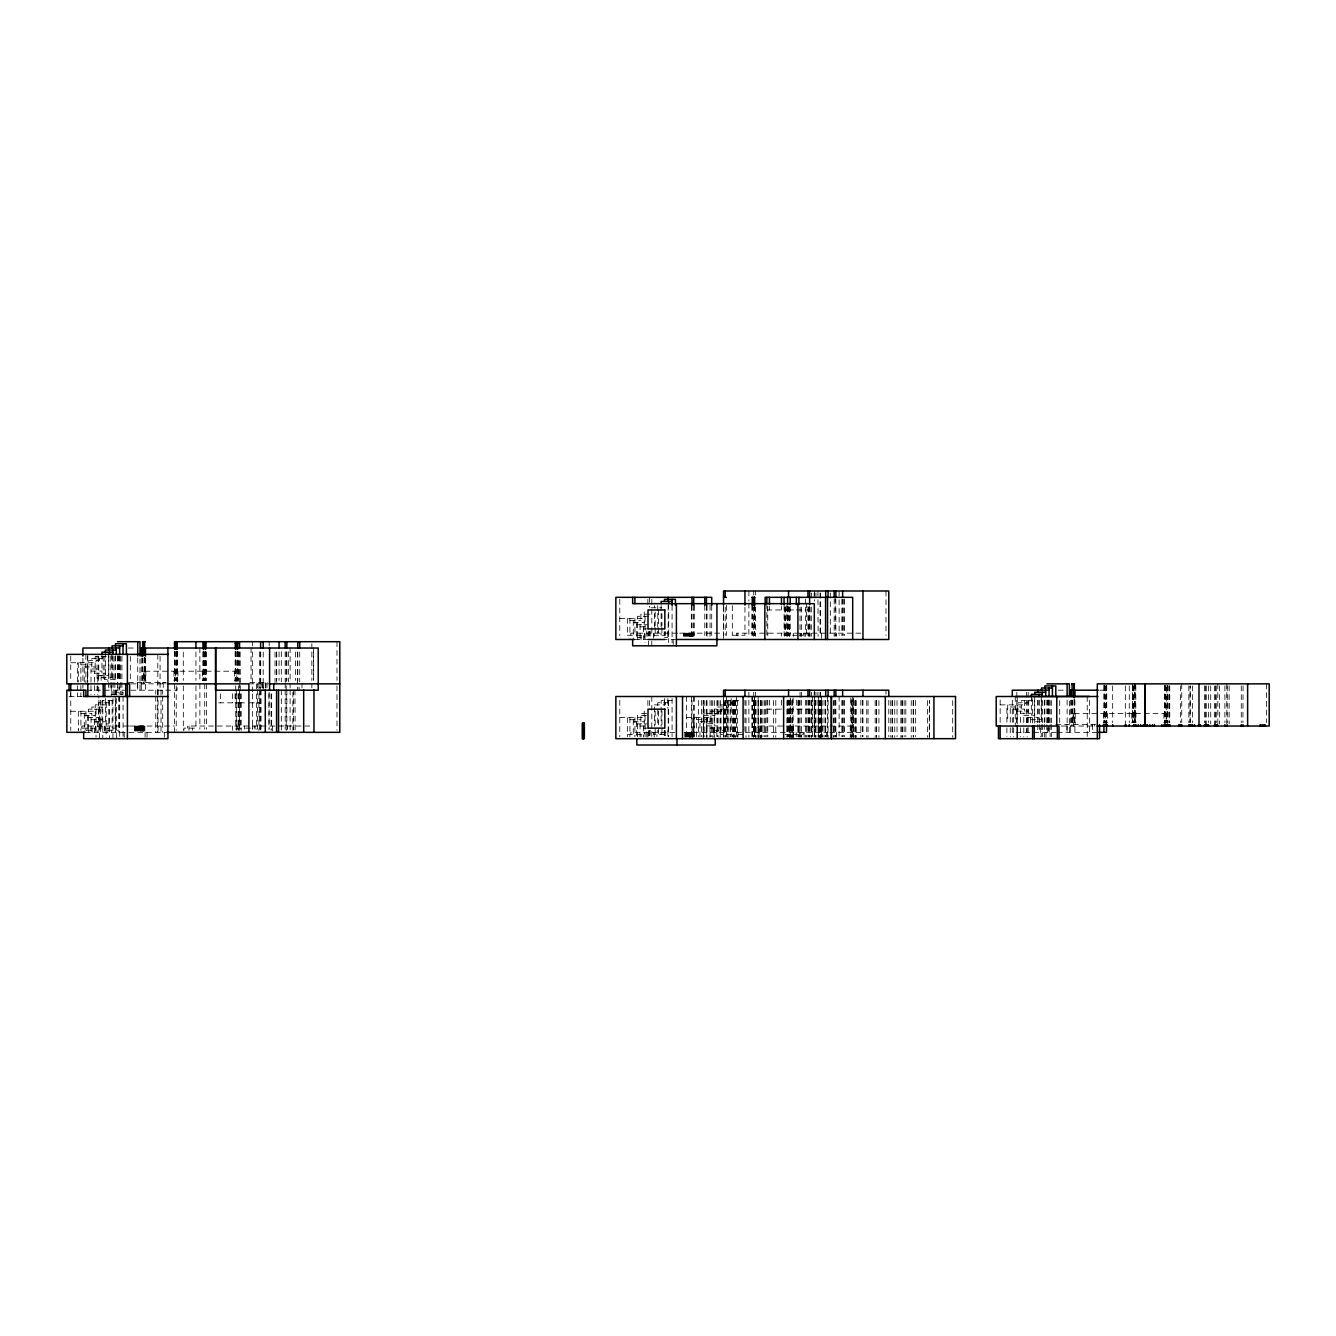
<?xml version="1.0" encoding="UTF-8"?>
<svg xmlns="http://www.w3.org/2000/svg" width="1336" height="1336" viewBox="0 0 1336 1336"><rect width="100%" height="100%" fill="white"/><g stroke="black" fill="none" stroke-linecap="round" stroke-linejoin="round"><path stroke-width="0.75" stroke-dasharray="5 3.75" d="M70.741 696.507L70.741 692.9M77.488 681.945L77.488 662.723M80.861 681.961L80.861 662.723M84.252 681.978L84.252 664.827M87.625 681.995L87.625 668.969L98.58 668.969M90.998 682.045L90.998 668.969M94.388 682.078L94.388 671.073M97.762 682.178L97.762 673.177M139.979 690.194L139.979 657.997M696.59 736.771L696.59 717.532M699.964 736.804L699.964 719.653M703.337 736.821L703.337 723.778L714.292 723.778M710.101 736.904L710.101 728.003L721.039 728.003M1006.893 722.191L1006.893 704.89M1010.267 722.225L1010.267 704.89M1013.64 722.275L1013.64 706.995M1020.403 722.375L1020.403 711.136M1023.777 722.475L1023.777 713.24M1027.15 722.659L1027.15 715.345M1069.384 732.345L1069.384 700.164M650.983 607.78L661.938 607.78M766.847 609.967L787.605 609.967M788.524 609.967L794.352 609.967M796.289 609.967L809.616 609.967M649.914 614.193L640.862 614.193L640.862 622.626M648.428 616.297L637.489 616.297L637.489 639.493M619.787 618.401L645.054 618.401M629.907 620.505L640.862 620.505M633.297 622.626L644.236 622.626M636.671 624.73L647.609 624.73M640.044 626.835L647.609 626.835M643.418 628.939L650.983 628.939M677.719 633.164L630.826 633.164L630.826 639.493M679.673 633.164L723.544 633.164M860.852 633.164L736.537 633.164L736.537 635.268M627.452 635.268L644.503 635.268M653.554 635.268L664.493 635.268L664.493 631.293M732.946 635.268L744.954 635.268L744.954 607.062M797.709 635.268L785.067 635.268L785.067 633.164M799.529 635.268L803.186 635.268L803.186 633.164M637.222 637.372L641.13 637.372M664.493 637.372L667.883 637.372M634.917 639.493L647.843 639.493M662.272 639.493L675.532 639.493M128.223 648.027L135.07 648.027M106.145 656.394L95.19 656.394L95.19 668.969M70.741 662.723L96.008 662.723L96.008 660.619M80.861 664.827L91.817 664.827M84.252 666.948L95.19 666.948M90.998 671.073L101.953 671.073M94.388 673.177L105.327 673.177M97.762 675.431L108.7 675.431M101.135 677.536L112.09 677.536M115.464 679.64L104.509 679.64L104.509 677.536M128.39 682.462L166.215 682.462M249.715 682.462L267.25 682.462M130.978 683.865L166.015 683.865M248.897 683.865L271.041 683.865M86.84 690.194L124.549 690.194M130.911 690.194L177.103 690.194L177.103 687.021M1058.246 690.194L1065.861 690.194M1099.762 690.194L1106.509 690.194M112.124 694.319L123.062 694.319L123.062 692.215L115.497 692.215L115.497 694.319M69.055 696.507L82.131 696.507M112.942 700.649L101.987 700.649L101.987 721.807M672.075 700.649L661.12 700.649L661.12 726.433M738.741 700.665L727.803 700.665L727.803 734.466M109.552 702.753L98.613 702.753L98.613 719.703M218.753 702.836L238.61 702.836M239.528 702.836L247.344 702.836M249.231 702.836L260.62 702.836M668.685 702.753L657.746 702.753L657.746 726.333M735.368 702.786L724.413 702.786L724.413 732.345M106.179 704.857L95.24 704.857L95.24 717.599M654.373 704.857L665.311 704.857L665.311 702.753M1000.146 704.89L1025.413 704.89L1025.413 702.786M102.805 707.061L91.85 707.061L91.85 715.495M717.666 706.995L728.604 706.995L728.604 704.89M1010.267 706.995L1021.222 706.995M99.432 709.165L88.477 709.165L88.477 732.345M725.231 709.099L714.292 709.099L714.292 725.882M766.847 709.165L781.894 709.165M788.524 709.165L809.616 709.165M1013.64 709.099L1024.595 709.099M1017.03 711.136L1027.968 711.136M70.775 711.27L96.042 711.27M80.912 713.374L91.85 713.374M646.54 713.374L640.862 713.374L640.862 721.807M1020.403 713.24L1031.342 713.24M1023.777 715.345L1034.732 715.345M84.285 715.495L95.24 715.495M646.54 715.495L637.489 715.495L637.489 736.787M87.658 717.599L98.613 717.599M619.787 717.599L645.054 717.599M686.453 717.532L711.721 717.532M1027.15 717.599L1038.105 717.599M91.048 719.703L101.987 719.703M629.907 719.703L640.862 719.703M696.59 719.653L707.529 719.653M1030.54 719.703L1041.479 719.703M94.422 721.807L105.36 721.807M633.297 721.807L644.236 721.807M699.964 721.757L710.902 721.757M97.795 723.912L108.75 723.912M636.671 723.912L647.609 723.912M1055.807 724.63L1096.405 724.63M706.711 725.882L717.666 725.882M128.724 726.032L81.83 726.032L81.83 732.345M129.542 726.032L174.532 726.032M309.818 726.032L187.541 726.032L187.541 728.137M640.044 726.032L647.609 726.032M852.518 726.032L759.232 726.032L759.232 737.272M1061.185 726.032L1096.405 726.032M95.507 728.137L78.457 728.137L78.457 730.241M104.559 728.137L115.497 728.137M250.533 728.137L236.054 728.137L236.054 726.032M643.418 728.137L650.983 728.137M86.272 730.241L92.117 730.241M107.932 730.241L118.871 730.241M713.474 730.241L724.413 730.241M85.22 732.345L166.248 732.345M674.83 732.345L630.826 732.345L630.826 734.466M684.45 732.345L727.803 732.345M736.537 732.345L828.086 732.345M829.89 732.345L860.852 732.345M1056.175 732.345L1012.287 732.345L1012.287 724.329M1057.21 732.345L1097.875 732.345M627.452 734.466L644.503 734.466L644.503 732.345M664.493 734.466L653.554 734.466L653.554 732.345M731.176 734.466L720.221 734.466L720.221 732.345M743.267 734.466L732.946 734.466L732.946 736.57M785.067 734.466L803.186 734.466L803.186 732.345M1266.394 683.865L1266.394 722.592M1243.064 685.902L1242.931 722.592M1241.261 685.902L1241.261 722.592M1229.12 685.869L1229.12 724.012M1227.183 685.902L1227.183 722.592M1226.832 683.865L1226.832 724.012M1224.895 685.902L1224.895 722.592M1219.517 685.869L1219.517 724.012M1217.831 683.865L1217.831 724.012M1216.244 685.902L1216.244 722.592M1215.576 685.869L1215.576 724.012M1214.574 685.902L1214.574 724.63M1210.717 685.869L1210.717 724.012M1208.462 685.902L1208.462 722.592M1206.124 685.902L1206.124 724.63M1205.773 685.902L1205.773 724.63M1204.437 685.902L1204.437 722.592M1192.614 685.902L1192.614 722.592M1188.84 685.902L1188.84 722.592M1181.742 683.865L1181.742 722.592M1180.439 685.902L1180.439 722.592M1169.752 685.902L1169.752 722.592M1169.518 685.902L1169.518 722.592M1168.95 685.902L1168.95 722.592M1167.814 685.902L1167.814 722.592M1167.313 685.318L1167.313 723.995M1167.029 685.318L1167.029 722.559M1166.745 687.389L1166.745 722.559M1166.194 722.743L1166.194 713.374L1072.925 713.374L1072.925 726.032M1165.677 685.869L1165.677 724.012M1165.075 685.318L1165.075 722.743M1164.792 685.318L1164.792 722.743M1164.508 685.318L1164.508 723.995M1163.94 713.374L1163.94 722.743M1135.8 685.902L1135.8 722.592M1135.734 713.374L1135.734 722.743M1135.166 683.865L1135.149 722.592M1134.882 683.865L1134.882 722.743M1134.598 683.865L1134.598 722.592M1134.114 685.902L1134.114 722.592M1134.047 713.374L1134.047 722.743M1133.563 685.902L1133.563 722.592M1132.928 685.836L1132.928 722.743M1132.644 683.865L1132.644 722.592M1132.36 685.902L1132.36 722.592M1131.792 713.374L1131.792 722.743M1129.271 685.902L1129.271 722.592M1125.33 685.902L1125.33 724.63M1112.688 685.902L1112.688 722.592M1107.327 713.374L1107.327 722.743M1106.742 685.268L1106.742 723.995M1106.475 685.268L1106.509 724.029M1106.191 685.268L1106.191 722.743M1105.607 685.902L1105.607 724.63M1105.072 713.374L1105.072 722.743M1104.505 685.268L1104.505 722.559M1104.221 685.268L1104.221 722.743M1103.953 685.268L1103.953 723.995M1103.386 713.374L1103.386 722.743M1094.334 724.63L1094.334 726.032M1092.648 724.63L1092.648 732.345M1092.08 724.63L1092.08 726.032M1089.458 700.481L1089.458 732.345M1087.22 696.457L1087.22 738.674M1075.179 713.374L1075.179 724.63M1074.879 700.314L1074.879 732.345M1074.595 700.164L1074.595 724.63M1074.328 699.613L1074.328 724.63M1074.044 699.613L1074.044 724.63M1073.493 713.374L1073.493 726.032M1072.357 700.164L1072.357 724.63M1072.073 700.164L1072.073 724.63M1071.806 700.164L1071.806 724.63M1071.238 724.63L1071.238 726.032M1070.67 700.314L1070.67 732.345M1067.13 700.164L1067.13 732.345M1067.03 724.63L1066.746 732.345M1059.698 700.532L1059.698 722.609M1051.332 700.481L1051.332 722.592M1051.332 724.596L1051.332 736.67M1050.096 700.481L1050.096 722.592M1050.096 724.596L1050.096 736.67M1049.144 700.164L1049.144 722.592M1049.144 727.602L1049.144 732.345M1048.56 700.314L1048.56 722.592M1048.56 726.032L1048.56 732.345M1048.242 699.914L1048.242 723.912M1047.29 700.164L1047.29 724.63M1047.29 727.602L1047.29 732.345M1046.89 700.164L1046.89 722.592M1046.873 724.63L1046.89 732.345M1045.954 732.345L1045.954 738.674M1044.869 699.947L1044.869 721.807L1033.914 721.807L1033.914 719.703M1044.284 700.498L1044.284 722.392M1044.284 724.396L1044.284 737.088M1042.548 700.481L1042.548 722.592M1042.548 724.596L1042.548 736.67M1041.479 699.997L1041.479 721.807M1041.245 696.457L1041.245 722.592M1041.245 724.596L1041.245 736.67M1040.677 727.836L1040.677 736.871M1039.558 700.314L1039.558 722.592M1039.558 724.63L1039.558 732.345M1038.105 700.047L1038.105 719.703M1037.805 700.314L1037.805 722.592M1037.805 724.63L1037.805 732.345M1034.732 696.256L1034.732 717.599M1034.298 700.448L1034.281 724.062M1032.611 700.448L1032.611 724.062M1032.16 698.561L1032.16 700.665L1021.222 700.665L1021.222 709.099M1031.342 696.457L1031.342 715.345M1030.54 717.599L1030.54 726.032M1028.787 700.665L1028.787 702.786L1017.832 702.786L1017.832 706.995M1028.152 692.215L1028.152 698.294M1028.152 700.314L1028.152 722.592M1028.152 727.602L1028.152 732.345M1027.968 700.365L1027.968 713.24M1027.735 717.599L1027.735 722.659M1027.15 727.836L1027.15 736.871M1026.466 692.215L1026.466 698.294M1026.466 700.314L1026.466 722.592M1026.466 728.487L1026.466 732.345M1024.595 700.665L1024.595 711.136M1023.777 727.836L1023.777 736.871M1020.403 727.836L1020.403 736.871M1017.214 696.507L1017.214 724.062M1017.03 709.099L1017.03 722.308M1016.813 692.215L1016.813 698.294M1016.813 700.314L1016.813 724.63M1015.277 696.507L1015.277 726.032M1013.64 727.836L1013.64 736.871M1012.287 700.231L1012.287 722.308M1010.267 727.836L1010.267 736.871M1007.711 704.89L1007.711 722.191M1006.893 727.836L1006.893 736.871M1000.146 699.864L1000.146 724.062M952.702 700.582L952.702 737.272M927.568 700.582L927.568 737.272M915.427 700.532L915.427 736.67M913.49 700.582L913.49 737.272M913.139 700.532L913.139 736.67M911.219 700.582L911.219 737.272M905.825 700.532L905.825 736.67M904.138 700.532L904.138 736.67M902.568 700.582L902.568 737.272M901.9 700.532L901.883 737.272M900.882 700.582L900.882 737.272M897.024 700.532L897.024 736.67M894.769 700.582L894.769 737.272M892.431 700.582L892.431 737.272M892.097 700.582L892.097 737.272M890.745 700.582L890.745 737.272M888.791 700.298L888.791 736.654M885.985 590.996L885.985 635.452M885.985 690.194L885.985 694.236M878.921 700.582L878.921 737.272M876.449 700.582L876.449 737.272M876.332 700.582L876.332 737.272M875.163 700.582L875.163 737.272M868.049 700.582L868.049 737.272M866.763 700.582L866.763 737.272M862.956 700.298L862.956 736.654M862.588 700.298L862.538 736.654M860.852 700.231L860.852 737.088M856.059 700.582L856.059 737.272M855.842 700.582L855.842 737.272M855.257 700.582L855.257 737.272M854.121 700.582L854.121 737.272M853.62 697.976L853.62 736.637M853.353 700.047L853.353 737.272M853.069 700.047L853.069 737.272M852.685 696.507L852.518 737.272M852.001 700.532L851.934 737.272M851.383 699.98L851.383 737.272M851.099 699.98L851.099 737.272M850.832 697.976L850.999 736.67M850.264 726.032L850.264 737.272M844.152 599.33L844.152 635.468M844.152 700.532L844.152 736.67M843.951 599.079L843.951 635.452M843.951 700.298L843.951 736.654M842.649 599.079L842.649 635.452M842.649 700.298L842.649 736.654M841.864 599.33L841.864 635.468M841.864 700.532L841.864 736.67M839.125 590.996L839.125 635.452M839.125 696.256L839.125 736.654M836.47 633.164L836.47 636.32M836.47 732.345L836.47 737.088M835.852 599.079L835.852 635.452M835.852 700.298L835.852 736.654M835.184 597.326L835.184 636.32M835.184 700.298L835.184 737.088M834.165 599.029L834.165 636.32M834.165 700.231L834.165 737.088M833.547 700.582L833.547 737.272M830.307 593.017L830.307 635.452M828.069 700.231L828.069 738.674M827.535 696.507L827.619 737.088M826.383 732.345L826.383 737.088M825.715 700.298L825.715 736.654M825.581 700.532L825.581 736.67M824.045 700.231L824.045 737.088M822.108 700.582L822.108 737.272L822.041 726.032M821.456 633.164L821.456 639.493M821.473 696.507L821.473 737.272M821.206 700.448L821.206 737.272M820.922 700.582L820.922 737.272M820.638 593L820.638 636.32M820.638 692.198L820.638 698.227M820.638 700.231L820.421 737.272L820.371 726.032M820.037 593L820.037 636.32M820.037 692.198L819.87 737.272M819.235 700.448L819.235 737.272M818.951 700.582L818.951 737.272M818.684 696.507L818.684 737.272M817.933 590.996L818.116 636.32M817.933 692.198L817.933 698.227M817.933 700.231L818.116 737.272M815.945 593L815.945 601.033M815.945 692.198L815.945 698.227M815.945 700.231L815.945 737.088M815.578 700.582L815.578 737.272M814.643 590.996L814.626 601.1M814.643 690.194L814.643 694.236M814.643 696.256L814.626 737.088L814.309 700.532M814.158 593L814.158 601.033M814.158 692.198L814.158 698.227M814.158 700.231L814.158 737.088M812.555 696.507L812.555 736.67M811.87 700.532L811.87 736.67M811.637 593L811.637 601.033M811.637 692.198L811.637 698.227M811.637 700.231L811.637 737.272M811.286 607.062L811.286 636.32M811.286 700.231L811.286 737.088M810.017 607.062L810.017 636.32M810.017 700.231L810.017 737.088M809.616 606.36L809.666 636.32M809.616 700.131L809.666 737.088M808.447 607.062L808.447 636.32M808.447 700.231L808.447 737.088M807.946 606.36L807.946 635.552M807.946 700.131L807.946 736.704M806.393 603.054L806.393 636.32M806.393 700.231L806.393 737.088M805.424 599.029L805.424 605.058M805.424 607.062L805.424 636.32M805.424 700.231L805.424 737.088M804.122 633.164L804.122 636.32M804.122 732.345L804.122 737.088M801.35 607.062L801.35 636.32M801.35 692.198L801.35 698.227M801.35 700.231L801.35 737.088M800.882 633.164L800.882 636.32M800.882 732.345L800.882 737.088M800.047 607.062L800.047 636.32M800.047 692.198L800.047 698.227M800.047 700.231L800.047 737.088M799.696 732.345L799.579 736.57M798.995 700.582L798.995 737.272M798.928 700.131L798.928 709.165M798.494 700.532L798.494 736.67M797.893 700.532L797.893 736.67M796.34 700.131L796.34 709.165M796.206 732.345L796.206 736.57M793.634 726.032L793.634 737.272M793.317 633.164L793.317 636.32M793.317 732.345L793.317 737.088M793.066 697.926L793.066 736.637M792.799 699.997L792.799 737.272M792.515 699.93L792.515 737.272M791.914 700.582L791.914 737.272M791.38 726.032L791.38 737.272M790.828 699.997L790.828 737.272M790.545 699.93L790.545 737.272M790.211 606.36L790.211 635.552M790.277 697.926L790.211 736.704M789.693 726.032L789.693 737.272M789.359 607.062L789.359 636.32M789.359 700.231L789.359 737.088M789.125 607.062L789.125 636.32M789.125 700.231L789.125 737.088M788.524 606.36L788.524 635.552M788.524 700.131L788.524 736.704M787.605 606.36L787.605 635.552M787.605 700.131L787.605 736.704M787.422 607.062L787.422 636.32M787.422 700.231L787.422 737.088M786.937 605.358L786.871 636.32M786.937 700.532L786.871 737.088M785.935 606.36L785.935 635.552M785.301 607.162L785.301 635.452M784.716 607.062L784.716 636.32M784.098 605.358L784.098 635.468M781.476 606.36L781.476 609.967M781.577 633.164L781.577 635.969M781.476 700.131L781.476 709.165M775.782 700.582L775.782 737.272M773.527 700.582L773.527 737.272M769.436 606.36L769.436 609.967M769.436 700.131L769.436 709.165M767.749 606.36L767.749 635.552M767.749 700.131L767.749 736.704M766.847 603.655L766.847 635.552M766.847 700.131L766.847 736.704M765.161 700.532L765.161 736.67M764.843 700.532L764.843 736.67M762.889 700.532L762.889 736.67M761.487 726.032L761.487 737.272M761.203 700.582L761.203 737.272M760.919 700.582L760.919 737.272M760.652 700.448L760.652 737.272M760.368 700.448L760.368 737.272M759.8 726.032L759.8 737.272M758.681 700.582L758.681 737.272M758.397 700.582L758.397 737.272M758.13 696.507L758.13 737.272M756.994 700.582L756.994 737.272M755.692 700.582L755.692 737.272M755.408 590.996L755.408 595.021M755.408 607.062L755.408 636.32M755.408 692.198L755.408 698.227M755.408 700.231L755.408 737.088M754.79 605.358L754.79 635.468M754.79 700.532L754.79 736.67M754.539 605.358L754.539 635.468M754.539 696.507L754.539 736.67M754.372 605.358L754.372 635.468M754.372 696.507L754.372 736.67M754.072 605.358L754.072 635.468M754.072 700.532L754.072 736.67M753.738 590.996L753.738 595.021M753.738 607.062L753.738 636.32M753.738 692.198L753.738 698.227M753.738 700.231L753.738 737.088M753.454 700.582L753.454 737.272M752.251 605.358L752.251 635.468M752.251 696.507L752.251 736.67M752.001 605.358L752.001 635.468M752.001 696.507L752.001 736.67M748.878 590.996L748.878 601.033M748.878 603.054L748.878 636.32M748.878 692.198L748.878 698.227M748.878 700.231L748.878 737.088M746.006 700.582L746.006 737.272M744.954 700.231L744.954 734.466M737.973 633.164L737.973 635.969M737.973 732.345L737.973 736.57M737.639 700.582L737.639 737.272M736.42 696.507L736.42 737.272M735.468 700.582L735.468 737.272M734.867 700.582L734.867 737.272M734.549 700.565L734.549 736.57M733.614 700.582L733.614 737.272M733.197 700.582L733.197 737.272M732.312 605.642L732.312 635.502M732.312 700.532L732.312 736.67M731.994 702.786L731.994 704.89L721.039 704.89L721.039 730.241M731.176 698.561L731.176 736.57M730.592 700.532L730.592 736.67M728.855 700.582L728.855 737.272M727.552 700.582L727.552 737.272M726.383 605.358L726.383 635.468M726.383 696.507L726.383 736.67M725.865 700.582L725.865 737.272M725.214 607.162L725.214 635.452M725.214 700.298L725.214 736.654M724.129 700.582L724.129 737.272M723.611 605.358L723.611 635.468M723.611 696.507L723.611 736.67M723.544 607.062L723.544 639.493M723.544 700.231L723.544 737.088M721.857 709.099L721.857 711.22L710.902 711.22L710.902 723.778M720.605 700.532L720.605 737.272M718.918 700.582L718.918 737.272M718.484 711.22L718.484 713.324L707.529 713.324L707.529 721.757M717.499 700.532L717.499 736.67M716.931 700.532L716.931 736.67M716.847 730.241L716.847 737.088M715.094 713.324L715.094 715.428L704.155 715.428L704.155 719.653M714.476 700.582L714.476 737.272M714.042 730.241L714.042 736.988M713.474 728.003L713.474 736.988M712.789 700.582L712.789 737.272M711.704 605.358L711.704 635.468M711.704 700.532L711.704 736.67M710.034 605.291L710.034 636.32M710.034 700.498L710.034 737.088M707.028 605.291L707.028 636.32M707.028 700.498L707.028 737.088M706.711 723.778L706.711 738.674M706.46 605.358L706.46 635.468M706.46 700.532L706.46 736.67M704.79 605.358L704.79 635.468M704.79 700.532L704.79 736.67M703.538 737.272L703.538 700.582L703.521 736.67M703.137 700.582L703.137 737.272M701.6 700.331L701.6 736.754M698.611 700.532L698.611 736.67M694.236 605.358L694.236 635.468M694.236 696.507L694.236 736.67M693.868 633.164L693.868 636.32M694.035 717.532L693.868 737.088M693.751 605.358L693.601 635.468M693.751 696.507L693.601 736.67M693 633.164L693 636.32M693.2 717.532L693 737.088M692.699 633.164L692.699 636.32M692.699 732.345L692.699 737.088M692.399 633.164L692.399 636.32M692.399 732.345L692.399 737.088M691.981 605.358L692.081 636.32M691.981 700.532L692.081 737.088M691.764 633.164L691.764 636.32M691.764 732.345L691.764 737.088M691.43 605.358L691.43 636.32M691.43 696.507L691.43 737.088M691.096 633.164L691.096 636.32M691.096 732.345L691.096 737.088M690.745 633.164L690.745 636.32M690.745 732.345L690.745 737.088M690.411 633.164L690.411 636.32M690.411 732.345L690.411 737.088M690.061 633.164L690.061 636.32M690.061 732.345L690.061 737.088M689.71 633.164L689.71 636.32M689.71 732.345L689.71 737.088M689.359 633.164L689.359 636.32M689.359 732.345L689.359 737.088M689.009 633.164L689.009 636.32M689.009 732.345L689.009 737.088M688.257 633.164L688.257 636.32M688.257 732.345L688.257 737.088M687.522 633.164L687.522 636.32M687.522 732.345L687.522 737.088M686.804 633.164L686.804 636.32M686.804 732.345L686.804 737.088M686.453 696.507L686.453 736.771M686.12 633.164L686.12 636.32M686.12 732.345L686.12 737.088M685.435 633.164L685.435 636.32M685.435 732.345L685.435 737.088M684.8 633.164L684.8 636.32M684.8 732.345L684.8 737.088M684.182 633.164L684.182 636.32M683.598 633.164L683.598 636.32M673.194 639.493L673.194 645.806M672.075 605.458L672.075 642.649M672.075 698.544L672.075 736.67M668.685 603.571L668.685 642.649M668.685 700.649L668.685 736.687M668.184 605.358L668.184 639.493M668.184 700.532L668.184 736.67M667.883 631.377L667.883 639.493M667.883 698.544L667.883 708.548M667.883 730.558L667.883 736.57M665.311 631.527L665.311 635.502M665.311 730.725L665.311 736.687M664.493 698.544L664.493 706.61M664.493 730.475L664.493 736.57M664.259 631.46L664.259 635.468M664.259 700.532L664.259 706.544M664.259 730.642L664.259 736.67M661.938 613.725L661.938 625.615M661.938 627.603L661.938 635.519M661.938 710.936L661.938 736.687M661.12 605.542L661.12 611.454M661.12 613.424L661.12 629.223M661.12 633.164L661.12 635.268M661.12 732.345L661.12 734.466M658.565 609.884L658.565 625.682M658.565 627.653L658.565 635.535M658.565 711.053L658.565 736.704M657.746 605.676L657.746 611.537M657.746 613.475L657.746 627.152M657.746 631.06L657.746 633.164M657.746 730.241L657.746 732.345M656.928 734.466L656.928 736.57M655.174 611.988L655.174 625.749M655.174 627.703L655.174 635.552M655.174 711.186L655.174 736.72M654.373 605.676L654.373 607.78M654.373 613.558L654.373 628.939M654.373 706.978L654.373 726.216M654.206 633.164L654.206 636.32M654.206 732.345L654.206 737.088M653.554 633.164L653.554 639.493M651.818 599.33L651.801 607.362M651.818 609.366L651.801 625.866M651.818 627.436L651.801 635.602M651.801 641.063L651.801 645.806M651.801 696.507L651.801 736.737M650.181 631.06L650.181 639.493M650.181 730.241L650.131 737.088M649.563 597.326L649.563 607.362M649.563 631.46L649.563 635.468M649.563 700.532L649.563 706.544M649.563 730.642L649.563 736.67M649.062 631.06L649.062 636.12M649.062 730.241L649.062 736.988M648.428 631.761L648.428 635.619M648.428 641.063L648.428 645.806M648.428 730.942L648.428 736.737M647.876 599.313L647.876 607.279M647.876 633.164L647.876 636.32M647.876 700.498L647.876 706.46M647.876 732.345L647.876 737.088M646.791 631.06L646.791 636.12M646.791 731.928L646.791 736.988M645.054 616.297L645.054 642.649M645.054 715.495L645.054 736.754M644.503 633.164L644.503 639.493M644.236 611.988L644.236 624.73M644.236 711.186L644.236 723.912M643.418 626.835L643.418 639.493M643.418 726.032L643.418 736.921M641.13 635.268L641.13 639.493M641.13 734.466L641.13 736.57M640.044 624.73L640.044 639.493M640.044 723.912L640.044 736.871M637.74 637.372L637.74 639.493M636.671 622.626L636.671 639.493M636.671 721.807L636.671 736.837M634.917 618.401L634.917 635.652M634.917 717.599L634.917 736.754M633.297 620.505L633.297 639.493M633.297 719.703L633.297 736.804M629.907 618.401L629.907 635.685M629.907 717.599L629.907 736.787M627.352 618.401L627.352 635.652M627.352 717.599L627.352 736.754M619.787 599.246L619.787 635.652M619.787 700.348L619.787 736.754M336.989 641.697L336.989 680.425M336.989 685.886L336.989 730.324M313.659 652.068L313.659 680.425M313.542 647.81L313.542 680.425M311.856 643.735L311.856 649.847M311.856 651.885L311.856 680.425M311.856 683.865L311.856 687.873M302.003 683.865L302.003 687.906M299.715 652.001L299.715 681.878M299.064 687.021L299.064 690.194M297.778 652.068L297.778 680.425M297.427 652.035L297.427 690.194M295.49 652.068L295.49 680.425M294.955 689.927L295.156 730.341M293.636 689.927L293.636 730.324M292.868 692.198L292.868 730.341M290.112 647.726L290.112 681.861M290.112 683.865L290.112 687.906M290.112 689.927L290.112 730.324M288.426 651.734L288.426 681.861M287.474 726.032L287.474 729.189M286.856 651.885L286.856 680.425M286.856 689.927L286.856 730.324M286.171 651.734L286.171 681.861M286.188 685.886L286.188 730.324M285.169 651.885L285.169 682.462M285.169 683.865L285.169 687.873M285.169 689.894L285.169 729.189M281.311 651.734L281.311 681.861M281.311 689.927L281.311 730.324M279.057 651.885L279.057 680.425M276.719 652.068L276.719 682.462M276.385 652.068L276.385 680.425M275.032 652.068L275.032 682.462M272.444 726.032L272.444 732.345M271.642 693.902L271.642 729.189M271.041 693.902L271.108 730.324M269.187 641.697L269.187 645.722M269.104 692.182L269.104 729.189M268.937 693.902L268.937 729.189M266.95 683.865L266.95 687.873M265.647 683.865L265.63 687.906M265.296 683.865L265.296 687.906M265.146 682.462L265.146 683.865M263.559 683.865L263.559 687.906M263.209 652.068L263.209 690.194M262.424 682.462L262.641 687.873M262.274 683.865L262.274 687.873M261.021 683.865L261.021 687.873M261.021 689.894L261.021 729.189M260.737 651.885L260.737 683.865M260.62 652.068L260.62 688.608M260.67 689.894L260.62 730.391M259.451 651.885L259.451 687.873M259.451 689.894L259.451 729.189M258.933 683.865L258.933 690.194M258.933 693.801L258.933 730.391M257.38 683.865L257.38 687.873M257.38 689.894L257.38 729.189M256.412 683.865L256.412 691.898M256.412 693.902L256.412 729.189M255.126 726.032L255.126 729.189M254.191 726.032L254.191 728.137M252.354 691.898L252.337 647.81M252.354 693.902L252.354 729.189L252.337 726.032M252.337 641.697L252.337 645.772M251.051 647.81L251.051 682.462M244.321 726.032L244.321 729.189M241.198 693.801L241.198 730.391M240.129 651.885L240.346 682.462M240.363 685.869L240.129 691.898M240.363 693.902L240.363 729.189M239.545 651.885L239.545 682.462M239.561 683.865L239.561 687.873M239.561 689.894L239.545 728.137M239.528 693.801L239.528 730.391M238.61 693.801L238.61 730.391M238.409 651.885L238.409 680.425M238.426 685.869L238.426 691.898M238.426 693.902L238.426 729.189M237.908 651.3L237.908 681.828M237.875 726.032L237.875 729.189M237.641 651.434L237.641 680.391M237.357 651.434L237.357 680.391M236.789 680.592L236.789 671.206L143.52 671.206L143.52 683.865M236.923 693.801L236.923 730.391M236.288 651.734L236.288 681.861M236.288 689.927L236.288 730.324M235.67 651.183L235.67 680.592M235.72 685.869L235.72 691.898M235.72 693.902L235.72 729.189M235.386 651.183L235.386 680.592M235.119 651.3L235.119 681.828M235.069 693.801L235.069 702.836M234.551 671.206L234.551 680.592M232.481 693.801L232.481 702.836M232.581 726.032L232.581 730.241M220.44 693.801L220.44 702.836M206.395 651.885L206.328 680.592M206.412 683.865L206.412 729.189M205.761 651.885L205.761 680.425M205.493 651.534L205.493 680.592M205.21 651.885L205.21 680.425M204.709 651.885L204.642 680.592M204.725 683.865L204.725 729.189M204.157 651.885L204.157 680.425M203.523 651.534L203.523 680.592M203.239 651.885L203.239 680.425M202.972 651.885L202.972 680.425M202.404 671.206L202.404 680.592M199.866 647.81L199.866 680.425M199.882 683.865L199.882 729.189M195.941 651.885L195.924 680.425M195.941 685.869L195.941 728.137L183.934 728.137L183.934 730.241M192.351 728.137L192.351 730.241M188.977 726.032L188.977 730.241M183.282 652.068L183.282 680.425M183.316 685.886L183.316 730.324M177.922 671.206L177.922 680.592M177.354 651.25L177.354 681.828M177.087 651.384L177.103 681.878M176.786 651.133L176.786 680.592M176.202 651.885L176.202 680.425M176.218 685.886L176.218 730.324M175.667 671.206L175.667 680.592M175.116 651.384L175.116 680.391M174.832 651.133L174.832 680.592M174.565 651.25L174.565 681.828M174.532 683.865L174.532 732.345M173.981 671.206L173.981 680.592M164.929 682.462L164.929 683.865M164.311 732.345L164.311 738.674M163.259 682.462L163.259 690.194M162.675 682.462L162.691 683.865M162.708 690.194L162.708 694.202M162.708 696.206L162.708 732.345M161.021 690.194L161.021 698.16M161.021 700.147L161.021 732.345M160.069 656.31L160.069 690.194M158.032 690.194L158.032 698.16M158.032 700.147L158.032 732.345M157.815 654.289L157.815 696.507M157.464 690.194L157.464 694.202M157.464 696.206L157.464 732.345M155.778 690.194L155.778 694.202M155.778 696.206L155.778 732.345M147.027 732.345L147.027 738.674M145.774 671.206L145.774 682.462M145.49 658.147L145.49 690.194M145.207 657.997L145.207 682.462M144.939 657.446L144.939 682.462M145.09 732.345L145.09 737.088M144.639 657.446L144.639 682.462M144.873 726.032L144.873 732.345M144.088 671.206L144.088 683.865M143.987 726.032L143.987 732.345M143.703 726.032L143.703 732.345M143.403 726.032L143.403 732.345M142.969 657.997L142.969 682.462M143.086 726.032L143.086 732.345M142.768 726.032L142.768 732.345M142.418 657.997L142.685 682.462M142.434 726.032L142.434 732.345M142.1 726.032L142.1 732.345M141.833 682.462L141.833 683.865M141.75 726.032L141.75 732.345M141.399 726.032L141.399 732.345M141.282 658.147L141.282 690.194M141.048 726.032L141.048 732.345M140.697 726.032L140.697 732.345M140.363 726.032L140.363 732.345M140.013 726.032L140.013 732.345M139.261 726.032L139.261 732.345M138.526 726.032L138.526 732.345M137.725 657.997L137.725 690.194M137.808 726.032L137.808 732.345M137.625 682.462L137.625 690.194M137.357 682.462L137.357 690.194M137.107 726.032L137.107 732.345M136.439 726.032L136.439 732.345M135.788 726.032L135.788 732.345M135.186 726.032L135.186 732.345M134.602 726.032L134.602 732.345M130.293 656.36L130.293 680.458M124.198 732.345L124.198 738.674M123.062 696.323L123.062 737.088M121.927 656.31L121.927 680.425M121.927 682.445L121.927 694.503M120.708 656.31L120.708 680.425M120.708 682.445L120.708 694.503M119.739 655.959L119.739 680.425M119.739 687.021L119.739 690.194M119.689 696.423L119.689 738.674M119.154 656.126L119.154 680.425M119.154 683.865L119.188 694.202M119.188 696.206L119.188 732.345M118.837 655.759L118.837 681.761M118.871 696.223L118.871 732.345M117.902 655.959L117.902 682.462M117.902 687.021L117.902 690.194M117.484 655.959L117.484 680.425M117.468 682.462L117.484 690.194M116.566 690.194L116.566 696.507M116.316 698.544L116.316 738.674M115.464 655.792L115.464 681.761M115.497 700.281L115.497 732.345M115.247 690.194L115.247 694.202M115.247 696.206L115.247 732.345M114.879 656.343L114.879 694.937M113.142 656.31L113.142 680.425M113.142 682.445L113.142 694.503M112.942 698.544L112.942 738.674M112.09 655.859L112.09 679.64M112.124 700.381L112.124 728.137M111.84 654.289L111.84 680.425M111.84 682.445L111.84 694.503M111.272 685.669L111.272 696.507M111.306 730.241L111.306 732.345M110.153 656.126L110.153 680.425M110.153 682.462L110.153 690.194M109.552 700.649L109.552 738.674M108.75 700.481L108.75 726.032M108.7 652.035L108.7 677.536M108.416 656.126L108.416 680.425M108.416 682.462L108.416 690.194M107.899 679.64L107.899 681.761M107.932 728.137L107.932 732.345M106.179 702.753L106.179 738.674M105.327 652.185L105.327 675.431M105.36 698.544L105.36 723.912M105.193 726.032L105.193 732.345M104.893 656.31L104.876 681.894M104.559 726.032L104.559 732.345M103.206 656.31L103.206 681.894M102.772 656.394L102.772 658.514L91.817 658.514L91.817 666.948M102.805 700.231L102.805 738.674M101.953 654.289L101.953 673.177M101.135 675.431L101.135 683.865M101.169 723.912L101.118 732.345M100.567 700.231L100.567 732.345M100.066 723.912L100.066 732.345M99.382 658.514L99.382 660.619L88.443 660.619L88.443 664.827M99.432 707.061L99.432 738.674M98.747 656.126L98.747 680.425M98.747 687.021L98.881 698.16M98.881 700.147L98.881 732.345M98.58 656.394L98.58 671.073M98.33 675.431L98.33 682.178M97.762 685.669L97.762 694.703M97.795 721.807L97.795 732.345M97.077 656.126L97.077 680.425M97.077 686.32L97.077 690.194M96.042 709.165L96.042 737.088M95.507 726.032L95.507 732.345M94.388 685.669L94.388 694.703M94.422 719.703L94.422 732.345M92.117 728.137L92.117 732.345M90.998 685.669L90.998 694.703M91.048 717.599L91.048 732.345M88.744 730.241L88.744 732.345M87.809 654.356L87.825 681.894M87.658 715.495L87.658 732.345M87.408 656.126L87.408 682.462M85.921 711.27L85.921 730.441M85.888 654.356L85.888 683.865M84.285 713.374L84.285 732.345M82.899 658.063L82.899 688.174M80.912 711.27L80.912 730.458M80.861 685.669L80.861 691.096M80.861 692.9L80.861 696.507M78.306 662.723L78.306 681.945M78.34 711.27L78.34 730.441M77.488 685.669L77.488 691.096M77.488 692.9L77.488 696.507M70.741 656.026L70.741 681.961M70.775 692.098L70.775 730.441M1190.142 722.592L1190.142 685.902L1190.009 722.592M929.372 737.272L929.372 700.582L929.255 737.272"/><path stroke-width="1.5" d="M70.741 691.096L70.741 683.865M1000.13 738.674L1000.146 726.032M723.611 597.326L726.383 597.326M752.001 597.326L754.79 597.326M672.075 601.45L661.12 601.45L661.12 603.571M634.383 639.493L615.846 639.493L615.846 597.326L711.704 597.326L711.704 605.358M648.01 639.493L664.827 639.493M677.335 639.493L888.791 639.493L888.791 590.996L723.544 590.996L723.544 605.058M117.484 641.697L139.979 641.697L139.979 655.959M142.418 641.697L145.207 641.697M174.565 643.1L177.354 643.1M235.119 643.167L237.908 643.167M123.029 645.856L112.09 645.856L112.09 647.96M119.656 647.96L82.899 648.027L82.899 656.059M140.581 648.027L318.219 648.027L318.219 690.194L215.497 690.194L215.497 648.027M116.282 650.081L105.327 650.081L105.327 652.185M112.892 652.185L101.953 652.185L101.953 654.289M168.47 654.356L66.8 654.356L66.8 683.865L129.625 683.865L129.625 696.507M167.902 683.865L248.897 683.865L248.897 732.345M269.588 683.865L339.795 683.865M1046.89 683.865L1069.384 683.865L1069.384 696.089M1071.806 683.865L1074.595 683.865M1052.434 688.023L1041.479 688.023L1041.479 690.127M1049.061 690.127L1012.287 690.194L1012.287 696.206M1069.986 690.194L1098.209 690.194M1045.67 692.248L1034.732 692.248L1034.732 694.353M1042.297 694.353L1031.342 694.353L1031.342 696.457M1089.458 696.457L1015.277 696.507M167.935 696.507L83.667 696.507L83.667 690.194M1097.875 696.507L996.205 696.507L996.205 726.032L1059.03 726.032L1059.03 738.674M1097.307 726.032L1269.2 726.032L1269.2 683.865L1097.307 683.865L1097.307 738.674M85.37 732.345L66.85 732.345L66.85 690.194L85.921 690.194L85.921 696.507M166.816 732.345L339.795 732.345L339.795 641.697L174.515 641.697L174.515 648.027M1098.209 732.345L1106.509 732.345L1106.475 724.63M1264.992 724.63L1264.992 726.032M1264.19 724.63L1264.19 726.032M1262.787 724.63L1262.787 726.032M1261.084 724.63L1261.084 726.032M1260.165 724.63L1260.165 726.032M1247.624 683.865L1247.624 726.032M1242.931 724.63L1243.064 726.032M1241.261 724.63L1241.261 726.032M1227.183 724.63L1227.183 726.032M1224.895 724.63L1224.895 726.032M1217.547 724.63L1217.547 726.032M1216.244 724.63L1216.244 726.032M1215.576 724.63L1215.576 726.032M1214.574 724.63L1214.574 726.032M1208.462 724.63L1208.462 726.032M1208.011 724.63L1208.011 726.032M1206.775 724.63L1206.775 726.032M1206.124 724.63L1206.124 726.032M1205.773 724.63L1205.773 726.032M1204.437 724.63L1204.437 726.032M1200.429 724.63L1200.429 726.032M1199.678 724.63L1199.678 726.032M1198.993 683.865L1198.993 726.032M1198.509 724.63L1198.509 726.032M1194.551 724.63L1194.551 726.032M1192.614 724.63L1192.614 726.032M1191.812 724.63L1191.812 726.032M1188.84 724.63L1188.84 726.032M1181.742 724.63L1181.742 726.032M1180.439 724.63L1180.439 726.032M1179.321 724.63L1179.321 726.032M1179.12 724.63L1179.12 726.032M1169.752 724.63L1169.752 726.032M1169.518 724.63L1169.518 726.032M1168.95 724.63L1168.933 726.032M1167.814 724.63L1167.881 726.032M1167.029 724.63L1167.029 726.032M1166.745 724.63L1166.745 726.032M1166.194 724.63L1166.194 726.032M1165.627 724.63L1165.627 726.032M1165.109 724.63L1165.075 726.032M1164.792 724.63L1164.792 726.032M1163.94 724.63L1163.94 726.032M1161.869 724.63L1161.869 726.032M1154.388 724.63L1154.388 726.032M1152.45 724.63L1152.45 726.032M1149.812 724.63L1149.812 726.032M1147.49 724.63L1147.49 726.032M1147.223 724.63L1147.223 726.032M1145.553 724.63L1145.553 726.032M1145.236 683.865L1145.236 726.032M1144.902 683.865L1144.902 726.032M1143.265 724.63L1143.265 726.032M1140.593 724.63L1140.593 726.032M1138.222 724.63L1138.222 726.032M1134.114 724.63L1134.114 726.032M1133.479 724.63L1133.479 726.032M1129.271 724.63L1129.271 726.032M1125.914 724.63L1125.914 726.032M1125.33 724.63L1125.33 726.032M1112.688 724.63L1112.688 726.032M1107.327 724.63L1107.327 726.032M1106.191 724.63L1106.191 726.032M1105.59 724.63L1105.64 726.032M1105.072 724.63L1105.072 726.032M1104.505 724.63L1104.505 726.032M1104.221 724.63L1104.221 726.032M1103.92 724.63L1103.92 732.345M1103.386 724.63L1103.386 726.032M1099.561 724.63L1099.561 738.674L998.46 738.674L998.46 726.032M1074.879 690.194L1074.879 696.273M1074.328 683.865L1074.328 697.642M1074.044 683.865L1074.044 697.642M1072.073 683.865L1072.073 696.089M1070.67 690.194L1070.67 696.273M1067.13 683.865L1067.13 696.089M1057.344 726.032L1057.344 738.674M1056.776 696.507L1056.776 726.032M1055.807 696.457L1055.807 685.919L1044.869 685.919L1044.869 688.023M1052.434 685.919L1052.434 696.457M1049.061 688.023L1049.061 696.457M1045.67 690.127L1045.67 696.457M1042.297 692.248L1042.297 696.457M1038.924 694.353L1038.924 696.457M1038.105 690.127L1038.105 692.248M1034.298 726.032L1034.298 738.674M1032.611 726.032L1032.611 738.674M1017.214 726.032L1017.214 738.674M933.931 696.507L933.931 738.674M888.791 696.256L888.791 690.194L723.544 690.194L723.544 696.206M885.3 696.507L885.3 738.674M862.956 590.996L862.956 639.493M862.956 690.194L862.956 696.256M852.685 639.493L852.685 597.326L765.161 597.326L765.161 603.655M842.649 590.996L842.649 597.058M842.649 690.194L842.649 696.256M835.852 590.996L835.852 597.058M835.852 690.194L835.852 696.256M834.165 590.996L834.165 597.025M834.165 690.194L834.165 696.206M831.543 696.507L831.543 738.674M831.209 696.507L831.209 738.674M828.069 590.996L828.069 597.025M828.069 690.194L828.069 696.206M827.535 597.326L827.535 639.493M825.715 590.996L825.715 597.058M825.715 690.194L825.715 696.256M825.581 597.326L825.581 639.493M814.309 639.493L814.309 603.655L632.663 603.655L632.663 597.326M809.616 590.996L809.616 604.557M809.616 690.194L809.616 696.507M807.946 590.996L807.946 597.326M807.946 690.194L807.946 696.507M798.928 597.326L798.928 604.557M797.893 603.655L797.893 639.493M796.34 597.326L796.34 604.557M790.211 597.326L790.211 604.557M788.557 590.996L788.557 597.025M788.557 690.194L788.557 696.206M787.605 597.326L787.605 604.557M784.065 597.326L784.065 604.557M783.614 696.507L783.614 738.674M781.476 597.326L781.476 604.557M769.436 597.326L769.436 604.557M766.847 597.326L766.847 603.655M764.843 603.655L764.843 639.493M754.539 597.326L754.539 605.358M754.372 597.326L754.372 605.358M754.072 597.326L754.072 605.358M752.251 597.326L752.251 605.358M744.954 590.996L744.954 605.058M744.954 690.194L744.954 696.206M743.083 696.507L743.083 738.674M725.214 590.996L725.214 597.058M725.214 690.194L725.214 696.256M716.931 603.655L716.931 645.806L632.663 645.806L632.663 639.493M715.244 738.674L715.244 745.004L636.855 745.004L636.855 738.674M706.46 597.326L706.46 605.358M704.79 597.326L704.79 605.358M693.751 597.326L693.601 605.358M691.981 597.326L691.981 605.358M682.512 696.507L682.512 738.674M676.968 738.674L676.968 745.004M676.4 603.655L676.4 645.806M676.4 696.507L676.4 738.674M675.448 605.375L675.448 599.346L664.493 599.346L664.493 601.45M672.075 599.346L672.075 605.458M668.685 601.45L668.685 603.571M668.184 597.326L668.184 601.334M634.917 597.326L634.917 603.655M583.648 723.21L583.648 738.674M583.231 723.21L583.231 738.674M582.813 723.21L582.813 738.674M313.96 689.927L313.96 732.345M303.689 689.927L303.689 732.345M299.715 641.697L299.715 648.027M297.778 641.697L297.778 648.027M286.856 641.697L286.856 647.81M285.169 641.697L285.169 647.81M279.057 641.697L279.057 647.81M278.539 690.194L278.539 732.345M276.585 690.194L276.585 732.345M273.73 683.865L273.73 690.194M269.588 648.027L269.588 690.194M265.296 689.927L265.296 732.345M263.209 641.697L263.209 648.027M260.62 641.697L260.62 648.027M239.545 641.697L239.545 647.81M237.641 643.167L237.641 649.363M237.357 643.167L237.357 649.363M235.67 643.167L235.67 649.179M235.386 643.167L235.386 649.179M215.831 648.027L215.847 732.345M205.761 641.697L205.761 647.81M205.493 641.697L205.493 649.563M205.21 641.697L205.21 647.81M204.157 641.697L204.157 647.81M203.523 641.697L203.523 649.563M203.239 641.697L203.239 647.81M195.924 641.697L195.941 647.81M177.087 643.1L177.087 649.313M176.786 643.1L176.786 649.129M175.116 643.1L175.116 649.313M174.832 643.1L174.832 649.129M167.902 648.027L167.935 738.674L83.667 738.674L83.667 732.345M145.49 648.027L145.49 656.126M144.639 641.697L144.639 655.475M142.969 641.697L142.969 655.959M142.685 641.697L142.685 655.959M141.282 648.027L141.282 656.126M137.725 641.697L137.725 655.959M127.404 738.674L127.371 654.356M126.402 654.289L126.402 643.752L115.464 643.752L115.464 645.856M125.718 683.865L125.718 696.507M123.029 643.752L123.029 654.289M119.656 645.856L119.656 654.289M116.282 647.96L116.282 654.289M112.892 650.081L112.892 654.289M109.519 652.185L109.519 654.289M108.7 647.96L108.7 650.081M104.893 683.865L104.893 696.507M103.206 683.865L103.206 696.507M87.825 683.865L87.825 696.507M69.055 683.865L69.055 691.096M664.844 609.967L648.01 609.967L648.01 628.939L664.844 628.939L664.844 609.967M955.507 696.507L615.846 696.507L615.846 738.674L955.507 738.674L955.507 696.507M664.844 709.165L648.01 709.165L648.01 728.137L664.844 728.137L664.844 709.165M584.35 723.21L582.245 723.21L582.245 738.674L584.35 738.674L584.35 723.21M1190.142 726.032L1190.142 724.63L1190.009 726.032M1135.8 726.032L1135.8 724.63L1135.734 726.032"/></g></svg>
